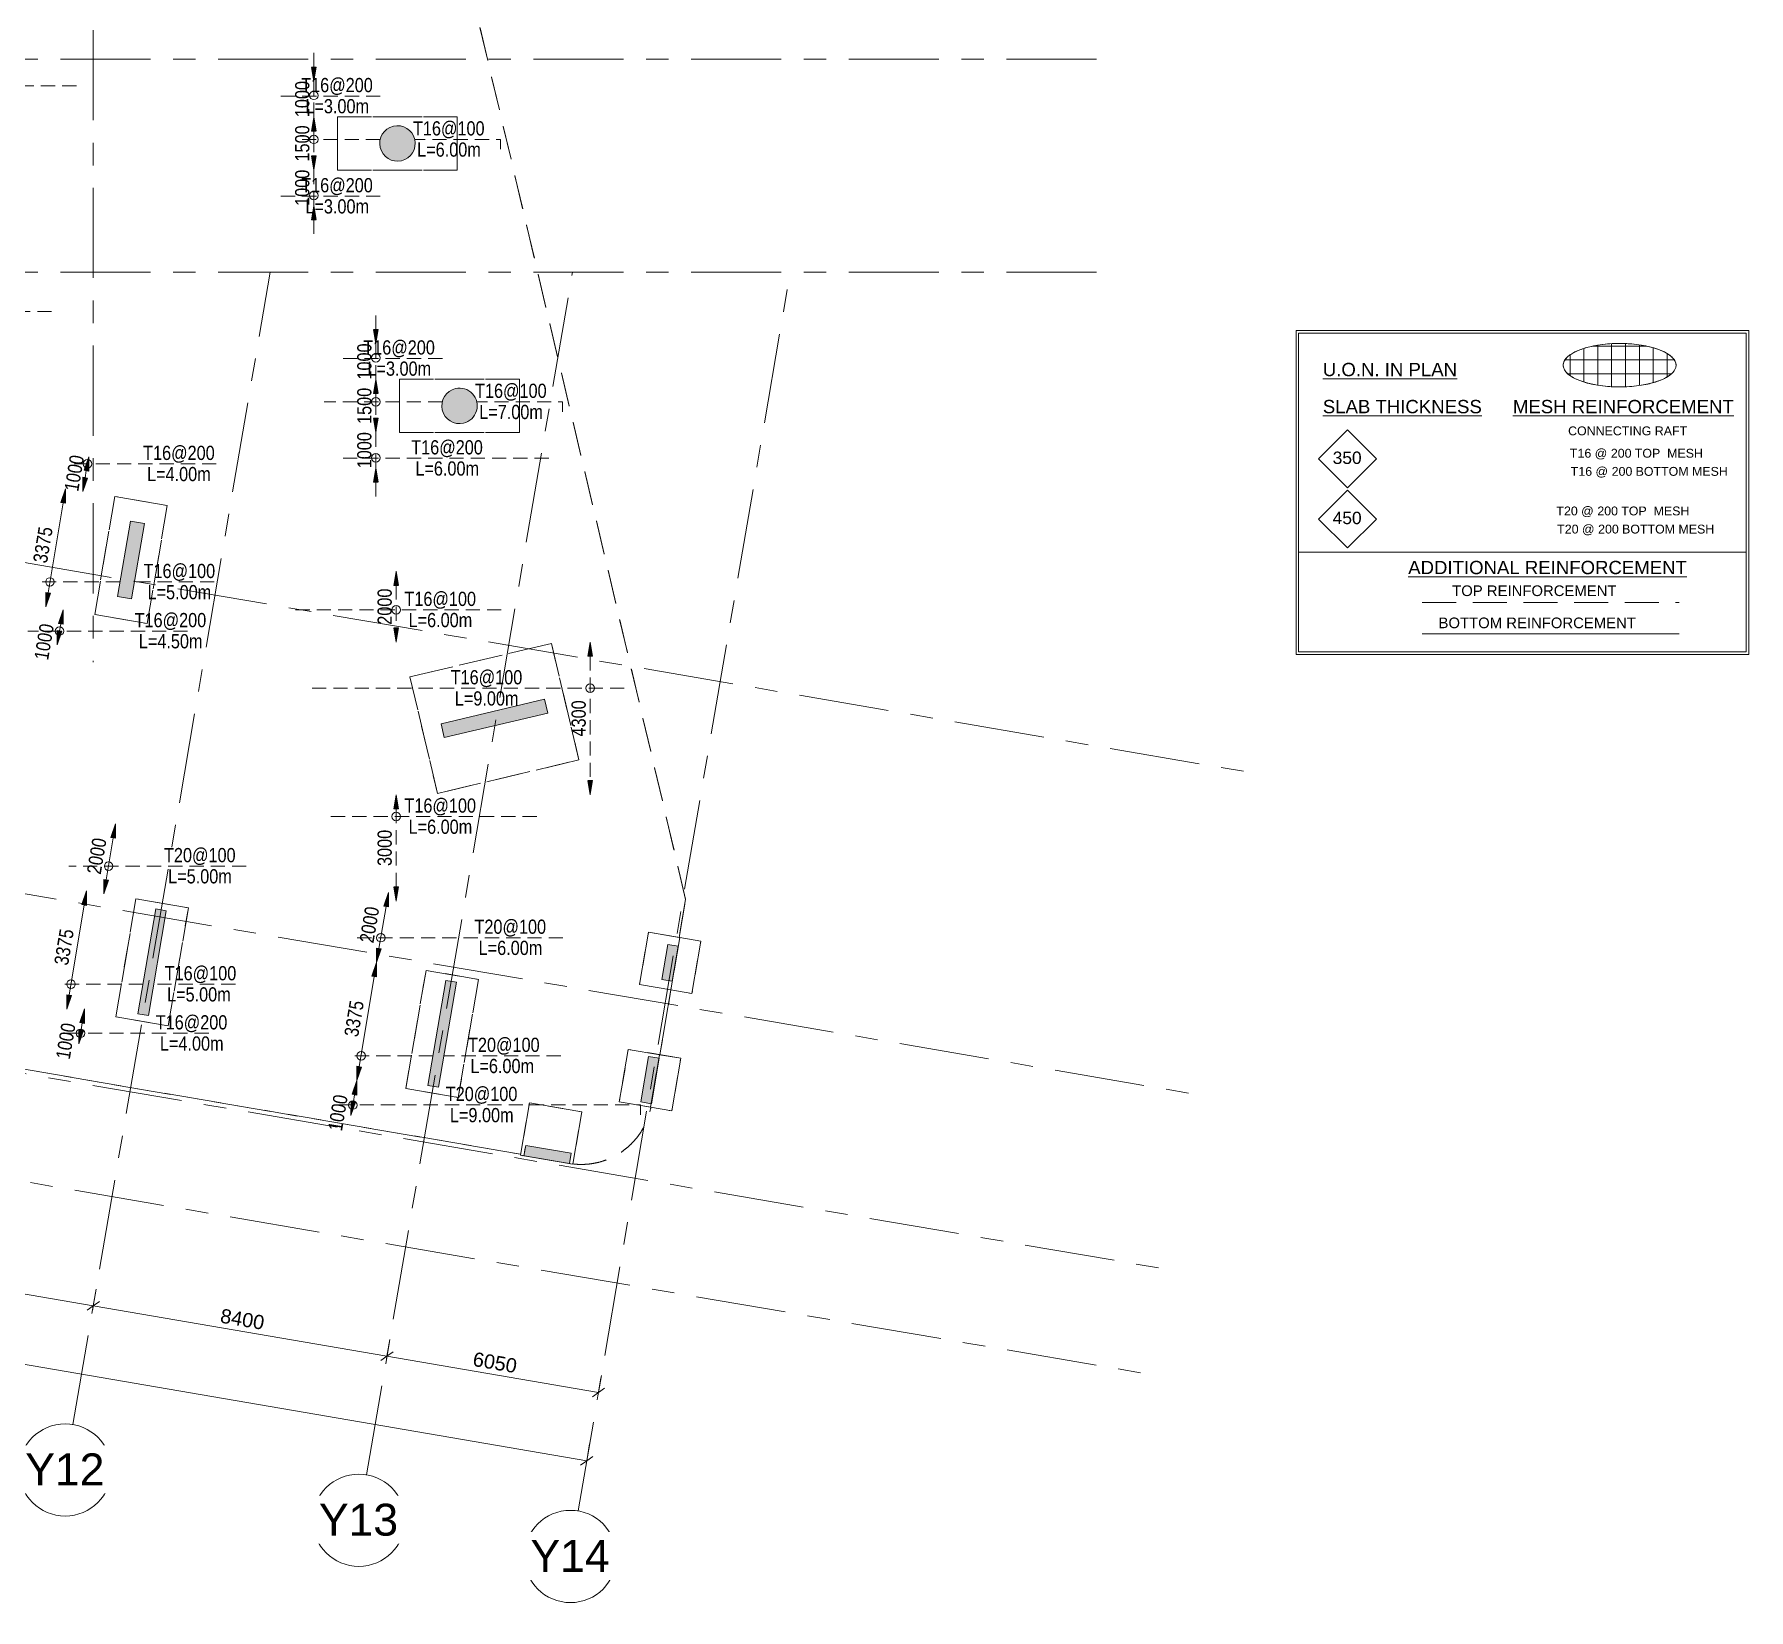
# Model space of a CAD drawing. Header units: millimetres. Extents: x -7055 to 132043, y -26353 to 51881.
# Drawn here: x 83709 to 132043, y -26353 to 18050 of the extents above; entities that cross this region are included whole.
import ezdxf

# ---------------------------------------------------------------- set-up
doc = ezdxf.new("R2010")
doc.units = ezdxf.units.MM
for name, pattern in [('00-SX_HIDDEN', [600, 400, -200]), ('Grid Line', [4445, 2540, -635, 635, -635]), ('Hidden', [1428.75, 952.5, -476.25]), ('IMPORT-HIDDENX2 _6_', [3810000.0, 2540000.0, -1270000.0])]:
    doc.linetypes.add(name, pattern=pattern)
for name, color, linetype, lineweight in [('A-ANNO-DIMS', 211, 'Continuous', 5), ('A-ANNO-DIMS-200', 211, 'Continuous', 5), ('A-DETL', 90, 'Continuous', 13), ('A-DETL-GENF', 92, 'Continuous', 5), ('A-DETL-THIN', 151, 'Continuous', 5), ('A-WALL-PATT', 111, 'Continuous', 15), ('G-ANNO-TEXT', 231, 'Continuous', 5), ('I-WALL', 2, 'Continuous', 5), ('S-Anno-REF-Dims', 7, 'Continuous', 5), ('S-Anno-Slab-Reinf-Top-Text', 7, 'Continuous', 5), ('S-Anno-Slab-Reinf_ Top', 7, 'IMPORT-HIDDENX2 _6_', 5), ('S-COLS', 52, 'Continuous', 5), ('S-FNDN', 32, 'Continuous', 15), ('S-GRID', 1, 'Continuous', 5), ('S-GRID-IDEN', 1, 'Continuous', 5), ('TOP 1-1_dwg', 8, 'Continuous', 5)]:
    doc.layers.add(name, color=color, linetype=linetype, lineweight=lineweight)
doc.styles.add('Arial', font='arial.ttf', dxfattribs={"height": 900})
doc.styles.add('Arial Narrow', font='ARIALN.TTF', dxfattribs={"height": 400})
doc.styles.add('Arial_1', font='arial.ttf', dxfattribs={"height": 400})
doc.styles.add('Arial_2', font='arial.ttf', dxfattribs={"height": 300})
doc.styles.add('Arial_3', font='arial.ttf', dxfattribs={"height": 350})
doc.styles.add('Arial_4', font='arial.ttf', dxfattribs={"height": 375})
doc.styles.add('Arial_5', font='arial.ttf', dxfattribs={"height": 250})
doc.dimstyles.new('Diagonal_-_2mm_Round_5mm_-1-200', dxfattribs={"dimscale": 304.8, "dimtxt": 1.338923, "dimasz": 0.984252, "dimexe": 0.328084, "dimexo": 0.0625, "dimgap": 0.065617, "dimtad": 1, "dimdec": 0, "dimlfac": 304.8, "dimrnd": 5, "dimdsep": 46, "dimtxsty": 'Arial_1', "dimblk1": 'OBLIQUE', "dimblk2": 'OBLIQUE', "dimsah": 1, "dimcen": 0.09, "dimazin": 0, "dimtfac": 1, "dimtdec": 4, "dimtix": 1, "dimtmove": 0, "dimatfit": 3, "dimfxl": 0.005167, "dimfxlon": 1, "dimtvp": 1, "dimtolj": 1, "dimtzin": 0, "dimarcsym": 2})

# ---------------------------------------------------------------- blocks, each defined once
blk = doc.blocks.new('TOP 1-1_dwg-7774274-GROUND FLOOR TOP X-DIR REINFORECMENT')
at = {"layer": 'S-Anno-REF-Dims'}
for points in [[(397862, 458146), (397731, 458168), (397863, 458551), (397863, 458146)], [(397697, 457565), (397698, 457970), (397829, 457948)], [(397209, 457242), (397077, 457264), (397209, 457648), (397209, 457242)], [(396651, 454319), (396652, 454725), (396783, 454703)], [(397139, 453831), (397008, 453853), (397139, 454236), (397139, 453831)], [(396974, 453250), (396975, 453656), (397106, 453634)], [(398622, 447794), (398491, 447816), (398623, 448200), (398623, 447794)], [(398292, 446227), (398292, 446633), (398424, 446611)], [(397804, 445905), (397672, 445927), (397804, 446310), (397804, 445905)], [(406311, 445859), (406179, 445881), (406311, 446265), (406311, 445859)], [(405981, 444292), (405981, 444698), (406113, 444676)], [(405980, 443887), (405849, 443909), (405981, 444292), (405981, 443887)], [(397246, 442982), (397247, 443387), (397378, 443365), (397264, 443033)], [(397749, 442579), (397617, 442601), (397749, 442985), (397749, 442579)], [(397584, 441999), (397584, 442404), (397716, 442382)], [(405423, 440964), (405423, 441369), (405555, 441347)], [(405422, 440558), (405291, 440580), (405423, 440964), (405423, 440558)], [(405257, 439978), (405258, 440383), (405389, 440361)]]:
    blk.add_hatch(color=256, dxfattribs=at).paths.add_polyline_path(points)
at = {"layer": 'S-Anno-Slab-Reinf_ Top', "linetype": '00-SX_HIDDEN'}
for points in [[(404207, 469129), (404140, 469529), (404274, 469529)], [(404140, 467729), (404207, 468129), (404274, 467729)], [(404140, 467729), (404207, 468129), (404274, 467729)], [(404207, 466629), (404140, 467029), (404274, 467029)], [(404207, 466629), (404140, 467029), (404274, 467029)], [(404140, 465229), (404207, 465629), (404274, 465229)], [(405957, 461733), (405891, 462133), (406024, 462133)], [(405891, 460333), (405957, 460733), (406024, 460333)], [(405891, 460333), (405957, 460733), (406024, 460333)], [(405957, 459233), (405891, 459633), (406024, 459633), (405980, 459369)], [(405957, 459233), (405891, 459633), (406024, 459633), (405980, 459369)], [(405891, 457833), (405957, 458233), (406024, 457833)], [(406464, 454924), (406530, 455324), (406597, 454924)], [(406530, 453324), (406464, 453724), (406597, 453724)], [(411933, 452924), (412000, 453324), (412066, 452924)], [(406464, 448624), (406530, 449024), (406597, 448624)], [(412000, 449024), (411933, 449424), (412066, 449424)], [(406530, 446024), (406464, 446424), (406597, 446424)]]:
    blk.add_hatch(color=256, dxfattribs=at).paths.add_polyline_path(points)
at = {"layer": 'S-Anno-REF-Dims'}
for p, q in [((397731, 458168), (397863, 458551)), ((397863, 458551), (397863, 458146)), ((397697, 457565), (397698, 457970)), ((397829, 457948), (397697, 457565)), ((397698, 457970), (397829, 457948)), ((397862, 458146), (397731, 458168)), ((397863, 458146), (397862, 458146)), ((397077, 457264), (397209, 457648)), ((397209, 457242), (397077, 457264)), ((397209, 457648), (397209, 457242)), ((397209, 457242), (397209, 457242)), ((396651, 454319), (396652, 454725)), ((396783, 454703), (396651, 454319)), ((396652, 454725), (396783, 454703)), ((397008, 453853), (397139, 454236)), ((397139, 453831), (397008, 453853)), ((397139, 454236), (397139, 453831)), ((396974, 453250), (396975, 453656)), ((397106, 453634), (396974, 453250)), ((396975, 453656), (397106, 453634)), ((397139, 453831), (397139, 453831)), ((398491, 447816), (398623, 448200)), ((398623, 448200), (398623, 447794)), ((398622, 447794), (398491, 447816)), ((398623, 447794), (398622, 447794)), ((398292, 446227), (398292, 446633)), ((398292, 446633), (398424, 446611)), ((398424, 446611), (398292, 446227)), ((397672, 445927), (397804, 446310)), ((397804, 446310), (397804, 445905)), ((406179, 445881), (406311, 446265)), ((406311, 446265), (406311, 445859)), ((397804, 445905), (397672, 445927)), ((397804, 445905), (397804, 445905)), ((406311, 445859), (406179, 445881)), ((406311, 445859), (406311, 445859)), ((405981, 444292), (405981, 444698)), ((405981, 444698), (406113, 444676)), ((406113, 444676), (405981, 444292)), ((405849, 443909), (405981, 444292)), ((405981, 444292), (405981, 443887)), ((405980, 443887), (405849, 443909)), ((405981, 443887), (405980, 443887)), ((397246, 442982), (397247, 443387)), ((397247, 443387), (397378, 443365)), ((397378, 443365), (397264, 443033)), ((397264, 443033), (397246, 442982)), ((397617, 442601), (397749, 442985)), ((397749, 442985), (397749, 442579)), ((397584, 441999), (397584, 442404)), ((397584, 442404), (397716, 442382)), ((397716, 442382), (397584, 441999)), ((397749, 442579), (397617, 442601)), ((397749, 442579), (397749, 442579)), ((405423, 440964), (405423, 441369)), ((405423, 441369), (405555, 441347)), ((405555, 441347), (405423, 440964)), ((405291, 440580), (405423, 440964)), ((405423, 440964), (405423, 440558)), ((405257, 439978), (405258, 440383)), ((405389, 440361), (405257, 439978)), ((405258, 440383), (405389, 440361)), ((405422, 440558), (405291, 440580)), ((405423, 440558), (405422, 440558))]:
    blk.add_line(p, q, dxfattribs=at)
at = {"layer": 'S-Anno-REF-Dims', "color": 250, "lineweight": 13}
for p, q in [((397763, 457959), (397796, 458157)), ((396718, 454714), (397143, 457253)), ((397040, 453645), (397073, 453842)), ((398358, 446622), (398556, 447805)), ((397312, 443376), (397738, 445916)), ((406047, 444687), (406245, 445870)), ((405489, 441358), (405915, 443898)), ((397650, 442393), (397683, 442590)), ((405324, 440372), (405357, 440569))]:
    blk.add_line(p, q, dxfattribs=at)
at = {"layer": 'S-Anno-REF-Dims'}
for centre in [(404208, 468735), (404208, 467494), (404208, 465913), (405958, 461339), (405958, 460098), (397831, 458348), (405958, 458518), (396771, 455020), (406530, 454233), (397039, 453636), (412000, 452024), (406530, 448408), (398425, 447011), (406100, 444993), (397364, 443682), (397634, 442298), (405542, 441664), (405308, 440277)]:
    blk.add_circle(centre, 120, dxfattribs=at)
at = {"layer": 'S-Anno-Slab-Reinf_ Top', "color": 250, "linetype": '00-SX_HIDDEN', "lineweight": 13}
for p, q in [((404207, 469529), (404207, 469929)), ((404207, 469129), (404207, 468129)), ((404207, 466629), (404207, 465629)), ((404207, 465229), (404207, 464829)), ((405957, 462133), (405957, 462533)), ((405957, 461733), (405957, 460733)), ((405957, 459233), (405957, 458233)), ((405957, 457833), (405957, 457433)), ((406530, 454924), (406530, 453724)), ((412000, 452924), (412000, 449424)), ((406530, 448624), (406530, 446424))]:
    blk.add_line(p, q, dxfattribs=at)
at = {"layer": 'S-Anno-Slab-Reinf_ Top', "linetype": '00-SX_HIDDEN'}
for p, q in [((404207, 469129), (404140, 469529)), ((404140, 469529), (404274, 469529)), ((404274, 469529), (404207, 469129)), ((397515, 469004), (390240, 469004)), ((406084, 468716), (403084, 468716)), ((404140, 467729), (404207, 468129)), ((404140, 467729), (404207, 468129)), ((404207, 468129), (404274, 467729)), ((404207, 468129), (404274, 467729)), ((406080, 467494), (403752, 467494)), ((404274, 467729), (404140, 467729)), ((404274, 467729), (404140, 467729)), ((404207, 466629), (404140, 467029)), ((404140, 467029), (404274, 467029)), ((404207, 466629), (404140, 467029)), ((404140, 467029), (404274, 467029)), ((404274, 467029), (404207, 466629)), ((404274, 467029), (404207, 466629)), ((406084, 465892), (403084, 465892)), ((404140, 465229), (404207, 465629)), ((404207, 465629), (404274, 465229)), ((404274, 465229), (404140, 465229)), ((394015, 462641), (397015, 462641)), ((405957, 461733), (405891, 462133)), ((405891, 462133), (406024, 462133)), ((406024, 462133), (405957, 461733)), ((407834, 461320), (404834, 461320)), ((405891, 460333), (405957, 460733)), ((405891, 460333), (405957, 460733)), ((405957, 460733), (406024, 460333)), ((405957, 460733), (406024, 460333)), ((406024, 460333), (405891, 460333)), ((406024, 460333), (405891, 460333)), ((407830, 460098), (404502, 460098)), ((405957, 459233), (405891, 459633)), ((405891, 459633), (406024, 459633)), ((405957, 459233), (405891, 459633)), ((405891, 459633), (406024, 459633)), ((405980, 459369), (405957, 459233)), ((405980, 459369), (405957, 459233)), ((406024, 459633), (405980, 459369)), ((406024, 459633), (405980, 459369)), ((401461, 458348), (397461, 458348)), ((410834, 458505), (404834, 458505)), ((405891, 457833), (405957, 458233)), ((405957, 458233), (406024, 457833)), ((406024, 457833), (405891, 457833)), ((406464, 454924), (406530, 455324)), ((406530, 455324), (406597, 454924)), ((398747, 455020), (396403, 455020)), ((401403, 455020), (399153, 455020)), ((406597, 454924), (406464, 454924)), ((409494, 454233), (403494, 454233)), ((400651, 453636), (396151, 453636)), ((406530, 453324), (406464, 453724)), ((406464, 453724), (406597, 453724)), ((406597, 453724), (406530, 453324)), ((411933, 452924), (412000, 453324)), ((412066, 452924), (411933, 452924)), ((412000, 453324), (412066, 452924)), ((412962, 452024), (403962, 452024)), ((406464, 448624), (406530, 449024)), ((406530, 449024), (406597, 448624)), ((412000, 449024), (411933, 449424)), ((411933, 449424), (412066, 449424)), ((412066, 449424), (412000, 449024)), ((406597, 448624), (406464, 448624)), ((410494, 448408), (404494, 448408)), ((402305, 447011), (397305, 447011)), ((406530, 446024), (406464, 446424)), ((406464, 446424), (406597, 446424)), ((406597, 446424), (406530, 446024)), ((411232, 444993), (405232, 444993)), ((399392, 443682), (396998, 443682)), ((401998, 443682), (399697, 443682)), ((401246, 442298), (397246, 442298)), ((407569, 441664), (405174, 441664)), ((411174, 441664), (407874, 441664))]:
    blk.add_line(p, q, dxfattribs=at)
at = {"layer": 'S-Anno-Slab-Reinf_ Top', "color": 250, "linetype": '00-SX_HIDDEN', "lineweight": 13, "flags": 128}
for points in [[(404207, 467329), (404207, 467729), (404207, 467029), (404207, 467429)], [(405957, 459933), (405957, 460333), (405957, 459633), (405957, 460033)]]:
    blk.add_lwpolyline(points, dxfattribs=at)
at = {"layer": 'S-Anno-Slab-Reinf_ Top', "linetype": '00-SX_HIDDEN', "flags": 128}
for points in [[(409472, 467214), (409472, 467494), (407053, 467494)], [(411222, 459818), (411222, 460098), (408803, 460098)], [(413423, 440000), (413423, 440280), (404703, 440280)]]:
    blk.add_lwpolyline(points, dxfattribs=at)
at = {"layer": 'S-Anno-REF-Dims', "char_height": 400, "width": 1218.22, "attachment_point": 2, "rotation": 80.4867, "line_spacing_factor": 0.974696, "style": 'Arial Narrow'}
for s, insert in [('1000', (397257, 458119)), ('3375', (396374, 456100)), ('1000', (396407, 453365)), ('2000', (397890, 447328)), ('2000', (405579, 445393)), ('3375', (396969, 444763)), ('3375', (405146, 442745)), ('1000', (397017, 442113)), ('1000', (404691, 440092))]:
    blk.add_mtext(s, dxfattribs=dict(at, insert=insert))
at = {"layer": 'S-Anno-Slab-Reinf-Top-Text', "char_height": 400, "attachment_point": 2, "line_spacing_factor": 0.974696, "style": 'Arial Narrow'}
for s, insert, width in [('T16@200', (404863, 469225), 2421.7), ('L=3.00m', (404869, 468629), 2156.44), ('T16@100', (408014, 468004), 2421.7), ('L=6.00m', (408020, 467407), 2156.44), ('T16@200', (404863, 466402), 2421.7), ('L=3.00m', (404869, 465805), 2156.44), ('T16@200', (406613, 461830), 2421.7), ('L=3.00m', (406619, 461233), 2156.44), ('T16@100', (409764, 460608), 2421.7), ('L=7.00m', (409770, 460011), 2156.44), ('T16@200', (400406, 458858), 2421.7), ('T16@200', (407965, 459015), 2421.7), ('L=4.00m', (400405, 458261), 2156.44), ('L=6.00m', (407970, 458418), 2156.44), ('T16@100', (400419, 455530), 2421.7), ('L=5.00m', (400419, 454933), 2156.44), ('T16@100', (407773, 454743), 2421.7), ('T16@200', (400167, 454145), 2421.7), ('L=6.00m', (407778, 454146), 2156.44), ('L=4.50m', (400173, 453549), 2156.44), ('T16@100', (409077, 452534), 2421.7), ('L=9.00m', (409082, 451937), 2156.44), ('T16@100', (407773, 448918), 2421.7), ('L=6.00m', (407778, 448321), 2156.44), ('T20@100', (400995, 447521), 2421.7), ('L=5.00m', (401000, 446924), 2156.44), ('T20@100', (409748, 445503), 2421.7), ('L=6.00m', (409754, 444906), 2156.44), ('T16@100', (401014, 444192), 2421.7), ('L=5.00m', (400969, 443595), 2156.44), ('T16@200', (400762, 442808), 2421.7), ('L=4.00m', (400768, 442211), 2156.44), ('T20@100', (409566, 442174), 2421.7), ('L=6.00m', (409521, 441577), 2156.44), ('T20@100', (408939, 440790), 2421.7), ('L=9.00m', (408944, 440193), 2156.44)]:
    blk.add_mtext(s, dxfattribs=dict(at, insert=insert, width=width))
at = {"layer": 'S-Anno-Slab-Reinf_ Top', "linetype": '00-SX_HIDDEN', "char_height": 400, "width": 1218.22, "attachment_point": 2, "rotation": 90, "line_spacing_factor": 0.974696, "style": 'Arial Narrow'}
for s, insert in [('1000', (403683, 468629)), ('1500', (403683, 467379)), ('1000', (403683, 466129)), ('1000', (405433, 461233)), ('1500', (405433, 459983)), ('1000', (405433, 458733)), ('2000', (406006, 454324)), ('4300', (411475, 451174)), ('3000', (406006, 447524))]:
    blk.add_mtext(s, dxfattribs=dict(at, insert=insert))
blk = doc.blocks.new('Grid - M_Grid Head - Circle-4284405-GROUND FLOOR TOP X-DIR REINFORECMENT')
at = {"layer": 'S-GRID-IDEN'}
blk.add_circle((0, 0), 6.5, dxfattribs=at)
blk = doc.blocks.new('DIMBLOCK26-GROUND FLOOR TOP X-DIR REINFORECMENT')
at = {"layer": 'A-ANNO-DIMS-200'}
for p, q in [((77093, -16372), (77174, -15899)), ((77093, -16372), (77076, -16471)), ((77093, -16372), (85372, -17790)), ((85372, -17790), (85453, -17317)), ((85372, -17790), (85355, -17888))]:
    blk.add_line(p, q, dxfattribs=at)
at = {"layer": 'A-ANNO-DIMS-200', "lineweight": 15}
for p, q in [((77093, -16372), (76920, -16495)), ((77093, -16372), (77266, -16249)), ((85372, -17790), (85199, -17912)), ((85372, -17790), (85545, -17667))]:
    blk.add_line(p, q, dxfattribs=at)
at = {"layer": 'A-ANNO-DIMS-200', "color": 0, "insert": (80717, -16445), "char_height": 400, "width": 1476.71, "attachment_point": 1, "rotation": 350.2832, "line_spacing_factor": 0.941778, "style": 'Arial_1'}
blk.add_mtext('8400', dxfattribs=at)
blk = doc.blocks.new('_Oblique')
at = {"color": 0, "linetype": 'ByBlock', "lineweight": -2}
blk.add_line((-0.5, -0.5), (0.5, 0.5), dxfattribs=at)
blk = doc.blocks.new('DIMBLOCK27-GROUND FLOOR TOP X-DIR REINFORECMENT')
at = {"layer": 'A-ANNO-DIMS-200'}
for p, q in [((85372, -17790), (85453, -17317)), ((85372, -17790), (85355, -17888)), ((85372, -17790), (93652, -19207)), ((93652, -19207), (93733, -18734)), ((93652, -19207), (93635, -19306))]:
    blk.add_line(p, q, dxfattribs=at)
at = {"layer": 'A-ANNO-DIMS-200', "lineweight": 15}
for p, q in [((85372, -17790), (85199, -17912)), ((85372, -17790), (85545, -17667)), ((93652, -19207), (93479, -19330)), ((93652, -19207), (93825, -19085))]:
    blk.add_line(p, q, dxfattribs=at)
at = {"layer": 'A-ANNO-DIMS-200', "color": 0, "insert": (88997, -17863), "char_height": 400, "width": 1476.71, "attachment_point": 1, "rotation": 350.2832, "line_spacing_factor": 0.941778, "style": 'Arial_1'}
blk.add_mtext('8400', dxfattribs=at)
blk = doc.blocks.new('DIMBLOCK28-GROUND FLOOR TOP X-DIR REINFORECMENT')
at = {"layer": 'A-ANNO-DIMS-200'}
for p, q in [((93652, -19207), (93733, -18734)), ((93652, -19207), (93635, -19306)), ((93652, -19207), (99615, -20229)), ((99615, -20229), (99696, -19755)), ((99615, -20229), (99598, -20327))]:
    blk.add_line(p, q, dxfattribs=at)
at = {"layer": 'A-ANNO-DIMS-200', "lineweight": 15}
for p, q in [((93652, -19207), (93479, -19330)), ((93652, -19207), (93825, -19085)), ((99615, -20229), (99442, -20351)), ((99615, -20229), (99788, -20106))]:
    blk.add_line(p, q, dxfattribs=at)
at = {"layer": 'A-ANNO-DIMS-200', "color": 0, "insert": (96118, -19083), "char_height": 400, "width": 1476.71, "attachment_point": 1, "rotation": 350.2832, "line_spacing_factor": 0.941778, "style": 'Arial_1'}
blk.add_mtext('6050', dxfattribs=at)
blk = doc.blocks.new('DIMBLOCK29-GROUND FLOOR TOP X-DIR REINFORECMENT')
at = {"layer": 'A-ANNO-DIMS-200'}
for p, q in [((-857, -5007), (-776, -4534)), ((-857, -5007), (-874, -5106)), ((-857, -5007), (99285, -22155)), ((99285, -22155), (99366, -21682)), ((99285, -22155), (99268, -22254))]:
    blk.add_line(p, q, dxfattribs=at)
at = {"layer": 'A-ANNO-DIMS-200', "lineweight": 15}
for p, q in [((-857, -5007), (-1031, -5130)), ((-857, -5007), (-684, -4885)), ((99285, -22155), (99112, -22278)), ((99285, -22155), (99458, -22033))]:
    blk.add_line(p, q, dxfattribs=at)
at = {"layer": 'A-ANNO-DIMS-200', "color": 0, "insert": (48395, -12894), "char_height": 400, "width": 2215.06, "attachment_point": 1, "rotation": 350.2832, "line_spacing_factor": 0.941778, "style": 'Arial_1'}
blk.add_mtext('101600', dxfattribs=at)

msp = doc.modelspace()

# ---------------------------------------------------------------- hatches: boundary and pattern name
at = {"layer": 'A-DETL-GENF'}
h = msp.add_hatch(dxfattribs=at)
h.set_pattern_fill('FP_5', style=0, pattern_type=2)
h.set_pattern_definition([(0, (21927.77, -30190.3), (0, 390.625), []), (90, (21927.77, -30190.3), (-390.625, 2e-14), [])])
h.paths.add_polyline_path([(128403.1838, 8109.9563), (128541.8431, 8112.2909), (128679.4477, 8119.2692), (128814.9485, 8130.8453), (128947.3174, 8146.9252), (129075.5422, 8167.392), (129198.6539, 8192.0839), (129315.7081, 8220.8183), (129425.8188, 8253.3739), (129528.1483, 8289.5024), (129621.9126, 8328.9312), (129706.4036, 8371.3582), (129780.9783, 8416.4607), (129845.0628, 8463.8969), (129898.1761, 8513.3035), (129939.9139, 8564.3067), (129969.9512, 8616.5202), (129988.0672, 8669.5289), (129994.1239, 8722.965), (129988.0699, 8776.3923), (129969.9539, 8829.4129), (129939.9139, 8881.6234), (129898.1785, 8932.6264), (129845.0603, 8982.0333), (129780.9783, 9029.4694), (129706.4028, 9074.5715), (129621.9146, 9116.9995), (129528.1455, 9156.4267), (129425.8204, 9192.557), (129315.7074, 9225.1112), (129198.6539, 9253.8462), (129075.5425, 9278.5385), (128947.3174, 9299.0049), (128814.9483, 9315.0841), (128679.4477, 9326.6608), (128541.8434, 9333.6411), (128403.1838, 9335.9738), (128264.5245, 9333.6391), (128126.92, 9326.6608), (127991.4192, 9315.0848), (127859.0503, 9299.0049), (127730.8254, 9278.5381), (127607.7138, 9253.8462), (127490.6595, 9225.1118), (127380.5489, 9192.5562), (127278.2193, 9156.4277), (127184.455, 9116.9989), (127099.9641, 9074.5719), (127025.3893, 9029.4694), (126961.3048, 8982.0332), (126908.1915, 8932.6265), (126866.4537, 8881.6234), (126836.4164, 8829.4099), (126818.3004, 8776.4012), (126812.2438, 8722.965), (126818.2978, 8669.5378), (126836.4137, 8616.5172), (126866.4537, 8564.3067), (126908.1892, 8513.3037), (126961.3074, 8463.8968), (127025.3893, 8416.4607), (127099.9648, 8371.3586), (127184.453, 8328.9306), (127278.2221, 8289.5034), (127380.5473, 8253.3731), (127490.6603, 8220.8189), (127607.7138, 8192.0839), (127730.8251, 8167.3916), (127859.0503, 8146.9252), (127991.4193, 8130.846), (128126.92, 8119.2692), (128264.5243, 8112.2889)])
at = {"layer": 'A-WALL-PATT', "lineweight": 5}
for points in [[(86451.355, 2138.0231), (86814.2681, 4257.1725), (86420.0077, 4324.6912), (86057.0947, 2205.5418)], [(95268.4407, -1772.2532), (98187.8078, -1081.3873), (98095.6923, -692.1383), (95176.3252, -1383.0043)], [(86925.1618, -9609.6767), (87431.4994, -6652.715), (87135.8033, -6602.0813), (86629.4656, -9559.0429)], [(95101.8622, -11627.7272), (95608.1998, -8670.7656), (95312.5037, -8620.1318), (94806.166, -11577.0934)]]:
    msp.add_hatch(color=256, dxfattribs=at).paths.add_polyline_path(points)
at = {"layer": 'S-COLS'}
for points in [[(93984.2321, 14474.5152), (94061.7647, 14486.5374), (94136.462, 14510.5403), (94206.4848, 14545.933), (94270.1088, 14591.8438), (94325.7676, 14647.1425), (94372.0904, 14710.4672), (94407.9368, 14780.2588), (94432.424, 14854.7988), (94444.9491, 14932.2517), (94445.2037, 15010.7104), (94433.1815, 15088.2429), (94409.1786, 15162.9402), (94373.786, 15232.963), (94327.8751, 15296.5871), (94272.5765, 15352.2458), (94209.2517, 15398.5686), (94139.4601, 15434.415), (94064.9202, 15458.9022), (93987.4673, 15471.4273), (93909.0086, 15471.6819), (93831.476, 15459.6598), (93756.7787, 15435.6569), (93686.7559, 15400.2642), (93623.1318, 15354.3534), (93567.4731, 15299.0547), (93521.1503, 15235.73), (93485.3039, 15165.9384), (93460.8167, 15091.3984), (93448.2916, 15013.9455), (93448.037, 14935.4868), (93460.0592, 14857.9543), (93484.0621, 14783.2569), (93519.4547, 14713.2342), (93565.3656, 14649.6101), (93620.6642, 14593.9514), (93683.989, 14547.6286), (93753.7806, 14511.7822), (93828.3205, 14487.295), (93905.7734, 14474.7699)], [(95734.4245, 7078.7912), (95811.9571, 7090.8134), (95886.6544, 7114.8163), (95956.6772, 7150.209), (96020.3012, 7196.1198), (96075.9599, 7251.4185), (96122.2828, 7314.7432), (96158.1291, 7384.5348), (96182.6163, 7459.0748), (96195.1415, 7536.5277), (96195.3961, 7614.9864), (96183.3739, 7692.5189), (96159.371, 7767.2162), (96123.9784, 7837.239), (96078.0675, 7900.8631), (96022.7689, 7956.5218), (95959.4441, 8002.8446), (95889.6525, 8038.691), (95815.1125, 8063.1782), (95737.6596, 8075.7033), (95659.201, 8075.9579), (95581.6684, 8063.9358), (95506.9711, 8039.9329), (95436.9483, 8004.5402), (95373.3242, 7958.6293), (95317.6655, 7903.3307), (95271.3427, 7840.006), (95235.4963, 7770.2144), (95211.0091, 7695.6744), (95198.484, 7618.2215), (95198.2294, 7539.7628), (95210.2515, 7462.2303), (95234.2545, 7387.5329), (95269.6471, 7317.5102), (95315.558, 7253.8861), (95370.8566, 7198.2274), (95434.1814, 7151.9045), (95503.973, 7116.0582), (95578.5129, 7091.571), (95655.9658, 7079.0459)], [(101694.0794, -8640.2436), (101865.6884, -7655.0784), (101570.1389, -7603.5957), (101398.5299, -8588.7609)], [(101106.0823, -12091.2635), (101325.4953, -10809.9134), (101029.7991, -10759.2796), (100810.3861, -12040.6297)], [(98793.5663, -13781.3622), (98844.2, -13485.666), (97562.85, -13266.253), (97512.2162, -13561.9492)]]:
    msp.add_hatch(color=256, dxfattribs=at).paths.add_polyline_path(points)

# ---------------------------------------------------------------- linework, layer by layer
at = {"layer": 'A-DETL', "lineweight": 5}
for p, q in [((132042.5646, 9698.9405), (119279.7124, 9698.9405)), ((119279.7124, 9698.9405), (119279.7124, 572.7474)), ((132042.5646, 572.7474), (132042.5646, 9698.9405)), ((131969.2313, 9625.6072), (119353.0457, 9625.6072)), ((119353.0457, 9625.6072), (119353.0457, 646.0808)), ((131969.2313, 646.0808), (131969.2313, 9625.6072)), ((120732.7618, 6897.8262), (119918.1748, 6083.2392)), ((121547.3488, 6083.2392), (120732.7618, 6897.8262)), ((119918.1748, 6083.2392), (120732.7618, 5268.6522)), ((120732.7618, 5268.6522), (121547.3488, 6083.2392)), ((120732.7617, 5202.2837), (119918.1747, 4387.6967)), ((121547.3487, 4387.6967), (120732.7617, 5202.2837)), ((119918.1747, 4387.6967), (120732.7617, 3573.1097)), ((120732.7617, 3573.1097), (121547.3487, 4387.6967)), ((131969.2313, 3457.9377), (119353.0457, 3457.9377)), ((130086.5381, 1156.18), (122839.392, 1156.18)), ((119279.7124, 572.7474), (132042.5646, 572.7474)), ((119353.0457, 646.0808), (131969.2313, 646.0808))]:
    msp.add_line(p, q, dxfattribs=at)
at = {"layer": 'A-DETL', "linetype": 'Hidden', "lineweight": 5}
msp.add_line((122839.392, 2038.1461), (130086.5381, 2038.1461), dxfattribs=at)
at = {"layer": 'A-DETL', "lineweight": 5}
msp.add_ellipse((128403.1838, 8722.965), major_axis=(1590.9401, 0), ratio=0.3853123023, dxfattribs=at)
at = {"layer": 'A-DETL-THIN'}
for points in [[(129994.1239, 8722.965), (129994.1162, 8740.8419), (129990.0863, 8776.4392), (129971.943, 8829.5537), (129941.8652, 8881.8233), (129886.1509, 8949.9167), (129787.9925, 9031.0293), (129628.1174, 9119.0051), (129431.0256, 9194.9472), (129202.7026, 9256.5482), (128950.087, 9301.9373), (128725.7257, 9325.0994), (128542.0194, 9334.4162), (128356.9052, 9337.5325), (128125.5139, 9329.734), (127856.2807, 9301.9367), (127624.7161, 9260.3306), (127431.9171, 9210.6855), (127274.9986, 9157.6687), (127137.4045, 9097.206), (127021.4447, 9030.3471), (126929.1526, 8958.2223), (126862.0541, 8882.0806), (126828.137, 8816.3432), (126814.5215, 8763.1119), (126812.2505, 8736.3775), (126812.2438, 8722.965)], [(126812.2438, 8722.965), (126812.2514, 8705.0882), (126816.2814, 8669.4909), (126834.4246, 8616.3764), (126864.5024, 8564.1068), (126920.2167, 8496.0134), (127018.3751, 8414.9007), (127178.2502, 8326.925), (127375.3421, 8250.9829), (127603.665, 8189.3819), (127856.2806, 8143.9928), (128080.642, 8120.8307), (128264.3483, 8111.5139), (128449.4625, 8108.3976), (128680.8537, 8116.196), (128950.0869, 8143.9934), (129181.6515, 8185.5994), (129374.4505, 8235.2446), (129531.3691, 8288.2614), (129668.9631, 8348.7241), (129784.923, 8415.583), (129877.2151, 8487.7078), (129944.3136, 8563.8495), (129978.2307, 8629.5869), (129991.8461, 8682.8182), (129994.1171, 8709.5526), (129994.1239, 8722.965)]]:
    msp.add_open_spline(points, degree=3, knots=[0, 0, 0, 0, 0.0277777778, 0.0555555556, 0.0833333333, 0.1111111111, 0.1666666667, 0.2222222222, 0.2777777778, 0.3333333333, 0.3888888889, 0.4444444444, 0.4722222222, 0.5, 0.5555555556, 0.6111111111, 0.6666666667, 0.7083333333, 0.75, 0.7916666667, 0.8333333333, 0.875, 0.9166666667, 0.9583333333, 0.9791666667, 1, 1, 1, 1], dxfattribs=at)
at = {"layer": 'I-WALL', "lineweight": 15}
for p, q in [((86420.0077, 4324.6912), (86057.0947, 2205.5418)), ((86814.2681, 4257.1725), (86420.0077, 4324.6912)), ((86451.355, 2138.0231), (86814.2681, 4257.1725)), ((86057.0947, 2205.5418), (86451.355, 2138.0231)), ((98095.6923, -692.1383), (95176.3252, -1383.0043)), ((98187.8078, -1081.3873), (98095.6923, -692.1383)), ((95176.3252, -1383.0043), (95268.4407, -1772.2532)), ((95268.4407, -1772.2532), (98187.8078, -1081.3873)), ((87135.8033, -6602.0813), (86629.4656, -9559.0429)), ((86925.1618, -9609.6767), (87431.4994, -6652.715)), ((87431.4994, -6652.715), (87135.8033, -6602.0813)), ((95312.5037, -8620.1318), (94806.166, -11577.0934)), ((95101.8622, -11627.7272), (95608.1998, -8670.7656)), ((95608.1998, -8670.7656), (95312.5037, -8620.1318)), ((86629.4656, -9559.0429), (86925.1618, -9609.6767)), ((94806.166, -11577.0934), (95101.8622, -11627.7272))]:
    msp.add_line(p, q, dxfattribs=at)
at = {"layer": 'S-COLS', "lineweight": 15}
for p, q in [((101570.1389, -7603.5957), (101398.5299, -8588.7609)), ((101865.6884, -7655.0784), (101570.1389, -7603.5957)), ((101694.0794, -8640.2436), (101865.6884, -7655.0784)), ((101398.5299, -8588.7609), (101694.0794, -8640.2436)), ((101029.7991, -10759.2796), (100810.3861, -12040.6297)), ((101325.4953, -10809.9134), (101029.7991, -10759.2796)), ((101106.0823, -12091.2635), (101325.4953, -10809.9134)), ((100810.3861, -12040.6297), (101106.0823, -12091.2635)), ((97562.85, -13266.253), (97512.2162, -13561.9492)), ((98844.2, -13485.666), (97562.85, -13266.253)), ((98793.5663, -13781.3622), (98844.2, -13485.666)), ((97512.2162, -13561.9492), (98793.5663, -13781.3622))]:
    msp.add_line(p, q, dxfattribs=at)
at = {"layer": 'S-COLS'}
for p, q in [((101398.5299, -8588.7609), (101570.1389, -7603.5957)), ((101570.1389, -7603.5957), (101865.6884, -7655.0784)), ((101865.6884, -7655.0784), (101694.0794, -8640.2436)), ((101694.0794, -8640.2436), (101398.5299, -8588.7609)), ((100810.3861, -12040.6297), (101029.7991, -10759.2796)), ((101029.7991, -10759.2796), (101325.4953, -10809.9134)), ((101325.4953, -10809.9134), (101106.0823, -12091.2635)), ((101106.0823, -12091.2635), (100810.3861, -12040.6297)), ((97512.2162, -13561.9492), (97517.526, -13530.9408)), ((97517.526, -13530.9408), (97542.8429, -13383.0927)), ((97542.8429, -13383.0927), (97562.85, -13266.253)), ((97562.85, -13266.253), (98844.2, -13485.666)), ((98844.2, -13485.666), (98793.5663, -13781.3622)), ((98793.5663, -13781.3622), (97512.2162, -13561.9492))]:
    msp.add_line(p, q, dxfattribs=at)
at = {"layer": 'S-COLS', "lineweight": 15}
for centre, start, end in [((93946.6203, 14973.0986), 13.31406674, 193.31406674), ((93946.6203, 14973.0986), 193.31406674, 13.31406674), ((95696.8127, 7577.3746), 103.31406674, 283.31406674), ((95696.8127, 7577.3746), 283.31406674, 103.31406674)]:
    msp.add_arc(centre, 500, start, end, dxfattribs=at)
at = {"layer": 'S-COLS'}
for centre, start, end in [((93946.6203, 14973.0986), 13.31406674, 193.31406674), ((93946.6203, 14973.0986), 193.31406674, 13.31406674), ((95696.8127, 7577.3746), 103.31406674, 283.31406674), ((95696.8127, 7577.3746), 283.31406674, 103.31406674)]:
    msp.add_arc(centre, 500, start, end, dxfattribs=at)
at = {"layer": 'S-FNDN', "linetype": 'Hidden'}
for p, q in [((92007.7272, 36315.8035), (102072.8581, -6332.5824)), ((102072.8581, -6332.5824), (92007.7272, 36315.8035)), ((92259.1203, 15723.0986), (92259.1203, 14223.0986)), ((95634.1203, 15723.0986), (92259.1203, 15723.0986)), ((92259.1203, 14223.0986), (92259.1203, 15723.0986)), ((92259.1203, 15723.0986), (95634.1203, 15723.0986)), ((95634.1203, 14223.0986), (95634.1203, 15723.0986)), ((95634.1203, 15723.0986), (95634.1203, 14223.0986)), ((92259.1203, 14223.0986), (95634.1203, 14223.0986)), ((95634.1203, 14223.0986), (92259.1203, 14223.0986)), ((94009.3127, 8327.3746), (94009.3127, 6827.3746)), ((97384.3127, 8327.3746), (94009.3127, 8327.3746)), ((94009.3127, 6827.3746), (94009.3127, 8327.3746)), ((94009.3127, 8327.3746), (97384.3127, 8327.3746)), ((97384.3127, 6827.3746), (97384.3127, 8327.3746)), ((97384.3127, 8327.3746), (97384.3127, 6827.3746)), ((94009.3127, 6827.3746), (97384.3127, 6827.3746)), ((97384.3127, 6827.3746), (94009.3127, 6827.3746)), ((85981.2878, 5021.2406), (85411.5987, 1694.6689)), ((85411.5987, 1694.6689), (85981.2878, 5021.2406)), ((87459.7641, 4768.0454), (85981.2878, 5021.2406)), ((85981.2878, 5021.2406), (87459.7641, 4768.0454)), ((86890.075, 1441.4737), (87459.7641, 4768.0454)), ((87459.7641, 4768.0454), (86890.075, 1441.4737)), ((97418.9572, -13514.0887), (8507.6162, 1686.8929)), ((8507.6162, 1686.8929), (97418.9572, -13514.0887)), ((85411.5987, 1694.6689), (86890.075, 1441.4737)), ((86890.075, 1441.4737), (85411.5987, 1694.6689)), ((98288.3552, 882.04), (94298.5405, -62.1466)), ((94298.5536, -62.1435), (98288.3552, 882.04)), ((99065.5444, -2402.2563), (98288.3552, 882.04)), ((98288.3552, 882.04), (99065.5444, -2402.2563)), ((94298.5405, -62.1466), (95075.7532, -3346.4259)), ((95075.7427, -3346.4398), (94298.5536, -62.1435)), ((99065.5444, -2402.2563), (95075.7427, -3346.4398)), ((95075.7532, -3346.4259), (99065.5444, -2402.2563)), ((86576.0685, -6316.0007), (86006.4173, -9642.5789)), ((86006.4173, -9642.5789), (86576.0685, -6316.0007)), ((88054.5477, -6569.1791), (86576.0685, -6316.0007)), ((86576.0685, -6316.0007), (88054.5477, -6569.1791)), ((87484.8965, -9895.7572), (88054.5477, -6569.1791)), ((88054.5477, -6569.1791), (87484.8965, -9895.7572)), ((102072.8581, -6332.5824), (101887.2644, -7404.2443)), ((101887.2644, -7404.2443), (102072.8581, -6332.5824)), ((101024.8253, -7256.5464), (100771.5744, -8735.0132)), ((100771.5744, -8735.0132), (101024.8253, -7256.5464)), ((101887.2644, -7404.2443), (101024.8253, -7256.5464)), ((101024.8253, -7256.5464), (101908.7411, -7407.9233)), ((101651.3213, -8885.7076), (101908.7411, -7407.9233)), ((101908.7411, -7407.9233), (101651.3213, -8885.7076)), ((101908.7411, -7407.9233), (101887.2643, -7404.2452)), ((101908.7411, -7407.9233), (102503.3009, -7509.7458)), ((102503.3009, -7509.7458), (101908.7411, -7407.9233)), ((102503.3009, -7509.7458), (102250.0412, -8988.2641)), ((102250.0412, -8988.2641), (102503.3009, -7509.7458)), ((94752.7636, -8334.0503), (94183.1123, -11660.6285)), ((94183.1177, -11660.6294), (94752.769, -8334.0512)), ((96231.2428, -8587.2287), (94752.7636, -8334.0503)), ((94752.769, -8334.0512), (96231.2482, -8587.2296)), ((95661.5915, -11913.8068), (96231.2428, -8587.2287)), ((96231.2482, -8587.2296), (95661.5969, -11913.8078)), ((100771.5744, -8735.0132), (102250.0412, -8988.2641)), ((101658.6444, -8886.962), (100771.5744, -8735.0132)), ((101658.6444, -8886.962), (101346.0306, -10711.9504)), ((101346.0306, -10711.9504), (101658.6444, -8886.962)), ((102250.0412, -8988.2641), (101651.3213, -8885.7076)), ((101651.3213, -8885.7076), (101658.6444, -8886.962)), ((86006.4173, -9642.5789), (87484.8965, -9895.7572)), ((87484.8965, -9895.7572), (86006.4173, -9642.5789)), ((100455.3363, -10559.4127), (100202.0854, -12037.8795)), ((100202.0854, -12037.8795), (100455.3363, -10559.4127)), ((101933.8119, -10812.6121), (100455.3363, -10559.4127)), ((100455.3363, -10559.4127), (101346.0306, -10711.9504)), ((101081.8322, -12188.5739), (101339.2521, -10710.7896)), ((101339.2521, -10710.7896), (101081.8322, -12188.5739)), ((101339.2521, -10710.7896), (101933.8119, -10812.6121)), ((101346.0306, -10711.9504), (101339.2521, -10710.7896)), ((101933.8119, -10812.6121), (101680.5521, -12291.1304)), ((101680.5521, -12291.1304), (101933.8119, -10812.6121)), ((94183.1123, -11660.6285), (95661.5915, -11913.8068)), ((95661.5969, -11913.8078), (94183.1177, -11660.6294)), ((97413.6613, -13545.01), (97666.9526, -12066.5502)), ((97666.9526, -12066.5502), (97418.9572, -13514.0887)), ((99145.4125, -12319.8415), (97666.9526, -12066.5502)), ((97666.9526, -12066.5502), (99145.4125, -12319.8415)), ((100202.0854, -12037.8795), (101680.5521, -12291.1304)), ((101092.1498, -12190.3412), (100202.0854, -12037.8795)), ((98892.1212, -13798.3013), (99145.4125, -12319.8415)), ((99145.4125, -12319.8415), (98892.1212, -13798.3013)), ((101680.5521, -12291.1304), (101081.8322, -12188.5739)), ((101081.8322, -12188.5739), (101092.1498, -12190.3412)), ((97418.9588, -13514.089), (97413.6613, -13545.01)), ((98892.1212, -13798.3013), (97413.6613, -13545.01)), ((97413.6613, -13545.01), (98892.1212, -13798.3013))]:
    msp.add_line(p, q, dxfattribs=at)
msp.add_arc((99129.9474, -11803.3507), 2000, 263.21489864, 348.84316598, dxfattribs=at)
msp.add_arc((99129.9474, -11803.3507), 2000, 263.21489864, 348.84316598, dxfattribs=at)
at = {"layer": 'S-GRID', "linetype": 'Grid Line'}
for p, q in [((85369.756, 49281.3629), (85369.756, 351.3451)), ((131.5941, 17426.4483), (117823.4272, -2726.6056)), ((-4454.5069, 17344.1661), (113803.7202, 17344.1661)), ((-4454.5069, 11344.1661), (113803.7202, 11344.1661)), ((84799.8998, -21132.2602), (90361.0326, 11344.203)), ((93079.3709, -22550.1314), (98883.2947, 11344.2069)), ((99042.5561, -23571.3672), (105021.3543, 11344.2202)), ((-1421.3362, 8358.4602), (116270.4969, -11794.5937)), ((-2265.32, 3430.2059), (115426.513, -16722.8481)), ((-2771.7103, 473.2532), (114920.1227, -19679.8007))]:
    msp.add_line(p, q, dxfattribs=at)

# ---------------------------------------------------------------- block references
at = {"layer": 'S-GRID-IDEN', "xscale": 199.9999999999999, "yscale": 199.9999999999999, "zscale": 199.9999999999999}
for p, rotation in [((84580.4868, -22413.6103), 350.2831520499993), ((92859.9579, -23831.4815), 350.2831520499994), ((98823.1431, -24852.7172), 350.2831520499993)]:
    msp.add_blockref('Grid - M_Grid Head - Circle-4284405-GROUND FLOOR TOP X-DIR REINFORECMENT', p, dxfattribs=dict(at, rotation=rotation))
at = {"layer": 'TOP 1-1_dwg', "color": 7}
msp.add_blockref('TOP 1-1_dwg-7774274-GROUND FLOOR TOP X-DIR REINFORECMENT', (-312619.9522, -452406.053), dxfattribs=at)

# ---------------------------------------------------------------- texts
at = {"layer": 'G-ANNO-TEXT', "color": 7, "attachment_point": 1, "rotation": 359.99999792}
for s, insert, char_height, width, style in [('\\LU.O.N. IN PLAN', (120035.5476, 8788.905), 375, 4617.72, 'Arial_4'), ('\\LSLAB THICKNESS', (120035.5476, 7744.3829), 375, 5475.525625, 'Arial_4'), ('\\LMESH REINFORCEMENT', (125394.2978, 7744.3829), 375, 7632.065, 'Arial_4'), ('350', (120313.7764, 6289.1839), 350, 1010.12625, 'Arial_3'), ('450', (120313.7763, 4593.6413), 350, 1010.12625, 'Arial_3'), ('\\LADDITIONAL REINFORCEMENT', (122442.5847, 3208.8248), 375, 9628.266875, 'Arial_4'), ('TOP REINFORCEMENT', (123682.0887, 2516.4055), 300, 5691.98125, 'Arial_2'), ('BOTTOM REINFORCEMENT', (123297.7672, 1610.5745), 300, 6838.394375, 'Arial_2')]:
    msp.add_mtext(s, dxfattribs=dict(at, insert=insert, char_height=char_height, width=width, style=style))
at = {"layer": 'G-ANNO-TEXT', "color": 7, "lineweight": 13, "insert": (126853.8507, 6996.8322), "char_height": 250, "width": 4313.07875, "attachment_point": 1, "rotation": 359.99995165, "style": 'Arial_5'}
msp.add_mtext(' CONNECTING RAFT ', dxfattribs=at)
at = {"layer": 'G-ANNO-TEXT', "color": 7, "lineweight": 13, "char_height": 250, "attachment_point": 1, "style": 'Arial_5'}
for s, insert, width in [('T', (126998.8518, 6366.6503), 264.556875), ('16 ', (127217.133, 6366.6503), 585.231875), ('@ ', (127699.9976, 6366.6503), 553.164375), ('200 ', (128156.4039, 6366.6503), 817.72125), ('TOP  MESH', (128831.0914, 6366.6503), 2324.89375), ('T', (127021.6736, 5855.5639), 264.556875), ('16 ', (127239.9548, 5855.5639), 585.231875), ('@ ', (127722.8194, 5855.5639), 553.164375), ('200 ', (128179.2256, 5855.5639), 817.72125), ('BOTTOM MESH', (128853.9131, 5855.5639), 3142.615), ('T', (126616.8258, 4740.0732), 264.556875), ('20 ', (126835.107, 4740.0732), 585.231875), ('@ ', (127317.9716, 4740.0732), 553.164375), ('200 ', (127774.3779, 4740.0732), 817.72125), ('TOP  MESH', (128449.0654, 4740.0732), 2324.89375), ('T', (126639.6476, 4228.9869), 264.556875), ('20 ', (126857.9288, 4228.9869), 585.231875), ('@ ', (127340.7934, 4228.9869), 553.164375), ('200 ', (127797.1996, 4228.9869), 817.72125), ('BOTTOM MESH', (128471.8871, 4228.9869), 3142.615)]:
    msp.add_mtext(s, dxfattribs=dict(at, insert=insert, width=width))

# ---------------------------------------------------------------- dimensions: what is measured, and where the dimension line sits
at = {"layer": 'A-ANNO-DIMS'}
for base, p1, p2, override, picture, middle in [((85372.258, -17789.7454), (77173.7794, -15898.886), (85453.272, -17316.6315), {"dimpost": '<>', "dimfxl": 8400}, 'DIMBLOCK26-GROUND FLOOR TOP X-DIR REINFORECMENT', (81270.38, -16859.7258)), ((93651.7506, -19207.4908), (85453.272, -17316.6315), (93732.7646, -18734.3769), {"dimpost": '<>', "dimfxl": 8399.999999}, 'DIMBLOCK27-GROUND FLOOR TOP X-DIR REINFORECMENT', (89549.8726, -18277.4712)), ((99614.9566, -20228.6051), (93732.7646, -18734.3769), (99695.9706, -19755.4912), {"dimpost": '<>', "dimfxl": 6049.999999}, 'DIMBLOCK28-GROUND FLOOR TOP X-DIR REINFORECMENT', (96671.1988, -19497.0356))]:
    dim = msp.add_linear_dim(base=base, p1=p1, p2=p2, angle=350.28315205, dimstyle='Diagonal_-_2mm_Round_5mm_-1-200', override=override, dxfattribs=at)
    dim.commit()
    dim.dimension.update_dxf_attribs({"geometry": picture, "text_midpoint": middle})

# ---------------------------------------------------------------- next in the draw order: texts
at = {"layer": 'S-GRID-IDEN', "char_height": 900, "width": 1010.12625, "attachment_point": 1, "style": 'Arial', "bg_fill": 3, "box_fill_scale": 1.25, "bg_fill_color": 256, "bg_fill_true_color": 13158600, "bg_fill_transparency": 0}
for insert in [(83454.3755, -21948.3624), (91733.8465, -23366.2336), (97697.0317, -24387.4694)]:
    msp.add_mtext('Y', dxfattribs=dict(at, insert=insert))

# ---------------------------------------------------------------- next in the draw order: texts
at = {"layer": 'S-GRID-IDEN', "char_height": 900, "width": 1699.5775, "attachment_point": 1, "style": 'Arial', "bg_fill": 3, "box_fill_scale": 1.25, "bg_fill_color": 256, "bg_fill_true_color": 13158600, "bg_fill_transparency": 0}
for s, insert in [('12', (84287.813, -21948.3624)), ('13', (92567.284, -23366.2336)), ('14', (98530.4692, -24387.4694))]:
    msp.add_mtext(s, dxfattribs=dict(at, insert=insert))

# ---------------------------------------------------------------- next in the draw order: dimensions: what is measured, and where the dimension line sits
at = {"layer": 'A-ANNO-DIMS'}
dim = msp.add_linear_dim(base=(99285.025, -22155.3731), p1=(-776.3954, -4534.2904), p2=(99366.039, -21682.2592), angle=350.28315205, dimstyle='Diagonal_-_2mm_Round_5mm_-1-200', override={"dimpost": '<>', "dimfxl": 101599.999993}, dxfattribs=at)
dim.commit()
dim.dimension.update_dxf_attribs({"geometry": 'DIMBLOCK29-GROUND FLOOR TOP X-DIR REINFORECMENT', "text_midpoint": (49251.676, -13360.2418)})

doc.saveas('drawing.dxf')
